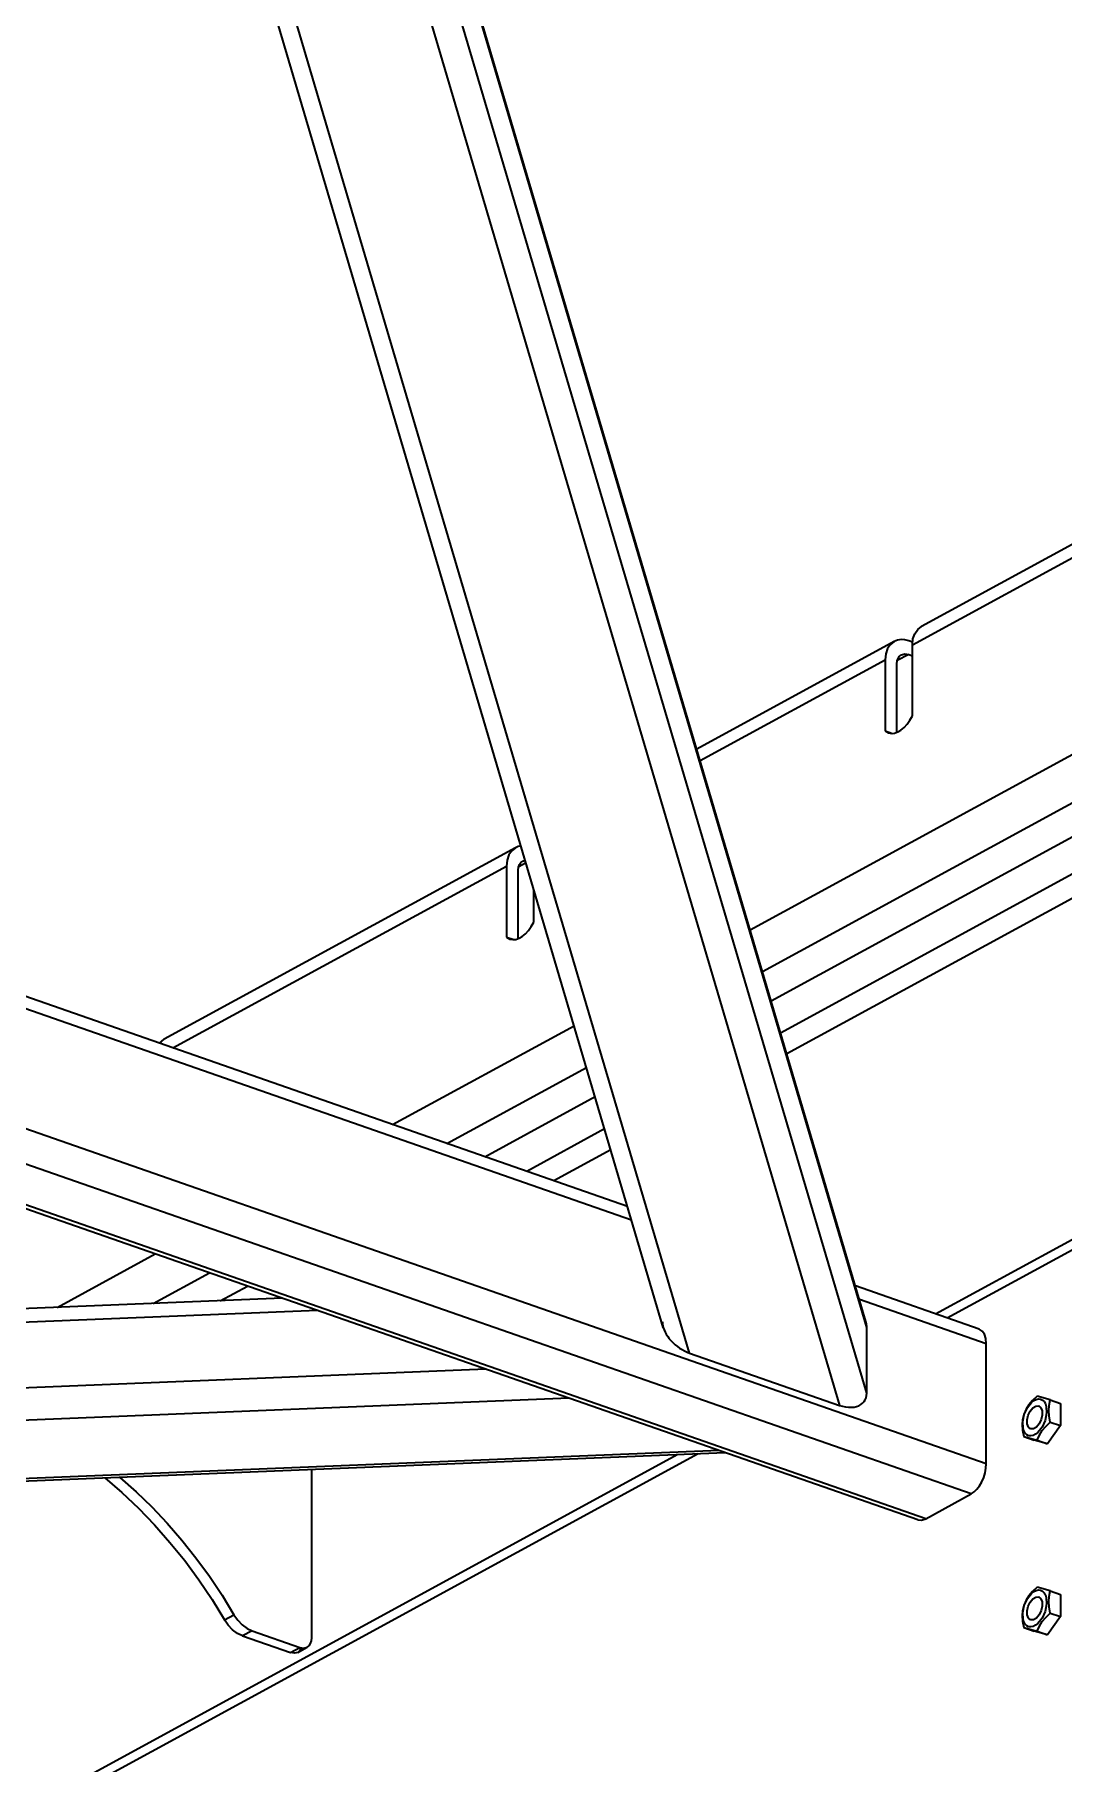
# Model space of a CAD drawing. Header units: millimetres. Extents: x 0 to 594, y 0 to 420.
# Drawn here: x 345.37 to 362.34, y 341.6 to 370.11 of the extents above; entities that cross this region are included whole.
import ezdxf

# ---------------------------------------------------------------- set-up
doc = ezdxf.new("R2010")
doc.units = ezdxf.units.MM

msp = doc.modelspace()

# ---------------------------------------------------------------- linework, layer by layer
at = {"color": 1, "lineweight": 35}
for p, q in [((359.1, 348.789), (349.987, 379.615)), ((359.085, 348.887), (349.999, 379.621)), ((349.273, 379.226), (358.65, 347.506)), ((359.1, 347.709), (349.712, 379.465)), ((356.177, 348.368), (347.363, 378.185)), ((355.742, 348.788), (347.095, 378.04)), ((357.174, 355.349), (383.281, 369.569)), ((357.378, 354.661), (384.176, 369.258)), ((357.52, 354.18), (384.8, 369.04)), ((360.232, 349.014), (392.237, 366.447)), ((392.433, 366.379), (360.427, 348.946)), ((365.8, 363.508), (360.002, 360.35)), ((359.851, 360.047), (365.648, 363.205)), ((361.071, 346.541), (317.288, 361.804)), ((360.821, 346.045), (316.635, 361.448)), ((359.94, 345.619), (315.815, 361.001)), ((360.071, 345.637), (315.886, 361.04)), ((359.553, 360.105), (356.293, 358.33)), ((359.553, 360.105), (359.489, 360.056)), ((359.607, 360.127), (359.553, 360.105)), ((359.665, 360.136), (359.607, 360.127)), ((359.728, 360.132), (359.665, 360.136)), ((359.792, 360.116), (359.728, 360.132)), ((359.853, 360.095), (359.792, 360.116)), ((359.851, 360.047), (359.861, 360.145)), ((359.861, 360.145), (359.891, 360.231)), ((359.891, 360.231), (359.939, 360.301)), ((359.939, 360.301), (360.002, 360.35)), ((359.411, 359.9), (359.401, 359.802)), ((359.441, 359.986), (359.411, 359.9)), ((359.489, 360.056), (359.441, 359.986)), ((359.602, 359.783), (359.617, 359.826)), ((359.792, 359.891), (359.603, 359.788)), ((359.617, 359.826), (359.64, 359.861)), ((359.64, 359.861), (359.672, 359.886)), ((359.672, 359.886), (359.729, 359.901)), ((359.729, 359.901), (359.792, 359.891)), ((359.792, 359.891), (359.851, 359.87)), ((359.851, 358.877), (359.851, 360.047)), ((356.349, 358.14), (359.401, 359.802)), ((359.401, 359.802), (359.401, 358.632)), ((359.597, 359.734), (359.602, 359.783)), ((359.597, 358.607), (359.597, 359.734)), ((359.663, 358.644), (359.715, 358.687)), ((359.715, 358.687), (359.765, 358.742)), ((359.765, 358.742), (359.81, 358.806)), ((359.81, 358.806), (359.851, 358.877)), ((359.401, 358.632), (359.524, 358.589)), ((359.401, 358.632), (359.458, 358.598)), ((359.458, 358.598), (359.506, 358.589)), ((359.506, 358.589), (359.557, 358.594)), ((359.557, 358.594), (359.609, 358.612)), ((359.609, 358.612), (359.663, 358.644)), ((364.235, 357.219), (357.677, 353.647)), ((364.586, 357.011), (357.779, 353.303)), ((355.152, 350.785), (337.962, 356.777)), ((353.306, 356.703), (347.509, 353.545)), ((353.306, 356.703), (353.242, 356.653)), ((353.348, 356.721), (353.306, 356.703)), ((353.394, 356.731), (353.348, 356.721)), ((355.218, 350.562), (337.925, 356.59)), ((347.649, 353.401), (353.154, 356.4)), ((353.165, 356.498), (353.154, 356.4)), ((353.154, 356.4), (353.154, 355.229)), ((353.194, 356.584), (353.165, 356.498)), ((353.242, 356.653), (353.194, 356.584)), ((353.355, 356.381), (353.37, 356.424)), ((353.477, 356.451), (353.356, 356.385)), ((353.37, 356.424), (353.393, 356.458)), ((353.393, 356.458), (353.425, 356.483)), ((353.425, 356.483), (353.464, 356.496)), ((353.35, 356.332), (353.355, 356.381)), ((353.35, 355.204), (353.35, 356.332)), ((353.604, 355.474), (353.604, 356.021)), ((353.416, 355.241), (353.468, 355.284)), ((353.468, 355.284), (353.518, 355.339)), ((353.518, 355.339), (353.563, 355.403)), ((353.563, 355.403), (353.604, 355.474)), ((353.154, 355.229), (353.277, 355.187)), ((353.154, 355.229), (353.211, 355.196)), ((353.211, 355.196), (353.259, 355.187)), ((353.259, 355.187), (353.31, 355.191)), ((353.31, 355.191), (353.362, 355.21)), ((353.362, 355.21), (353.416, 355.241)), ((351.276, 352.136), (354.27, 353.767)), ((347.429, 353.477), (347.466, 353.515)), ((347.466, 353.515), (347.509, 353.545)), ((352.17, 351.825), (354.474, 353.079)), ((352.795, 351.607), (354.616, 352.599)), ((354.773, 352.066), (353.488, 351.365)), ((354.875, 351.722), (353.935, 351.209)), ((345.74, 349.121), (347.361, 350.004)), ((347.325, 349.185), (348.256, 349.692)), ((349.46, 349.272), (289.822, 346.843)), ((348.432, 349.23), (348.88, 349.474)), ((360.953, 348.763), (358.911, 349.475)), ((350.039, 349.07), (289.375, 346.6)), ((361.071, 348.521), (358.977, 349.251)), ((359.045, 348.98), (359.041, 348.988)), ((355.727, 348.885), (355.728, 348.878)), ((355.728, 348.878), (355.728, 348.872)), ((355.728, 348.872), (355.728, 348.865)), ((355.728, 348.865), (355.729, 348.858)), ((355.729, 348.858), (355.729, 348.851)), ((355.729, 348.851), (355.73, 348.844)), ((355.73, 348.844), (355.731, 348.837)), ((355.731, 348.837), (355.732, 348.83)), ((355.732, 348.83), (355.734, 348.823)), ((355.734, 348.823), (355.735, 348.816)), ((355.735, 348.816), (355.737, 348.809)), ((355.737, 348.809), (355.738, 348.802)), ((355.738, 348.802), (355.74, 348.795)), ((355.74, 348.795), (355.742, 348.788)), ((355.742, 348.788), (355.755, 348.751)), ((355.755, 348.751), (355.771, 348.715)), ((355.771, 348.715), (355.791, 348.678)), ((359.049, 348.973), (359.045, 348.98)), ((359.053, 348.966), (359.049, 348.973)), ((359.056, 348.959), (359.053, 348.966)), ((359.06, 348.951), (359.056, 348.959)), ((359.063, 348.944), (359.06, 348.951)), ((359.066, 348.937), (359.063, 348.944)), ((359.07, 348.93), (359.066, 348.937)), ((359.072, 348.922), (359.07, 348.93)), ((359.075, 348.915), (359.072, 348.922)), ((359.078, 348.908), (359.075, 348.915)), ((359.08, 348.901), (359.078, 348.908)), ((359.083, 348.894), (359.08, 348.901)), ((359.085, 348.887), (359.083, 348.894)), ((359.087, 348.879), (359.085, 348.887)), ((359.089, 348.872), (359.087, 348.879)), ((359.091, 348.865), (359.089, 348.872)), ((359.092, 348.858), (359.091, 348.865)), ((359.094, 348.851), (359.092, 348.858)), ((359.095, 348.844), (359.094, 348.851)), ((359.096, 348.837), (359.095, 348.844)), ((359.097, 348.83), (359.096, 348.837)), ((359.098, 348.823), (359.097, 348.83)), ((359.099, 348.816), (359.098, 348.823)), ((359.099, 348.81), (359.099, 348.816)), ((359.099, 348.803), (359.099, 348.81)), ((359.1, 348.796), (359.099, 348.803)), ((359.1, 348.789), (359.1, 348.796)), ((359.1, 347.709), (359.1, 348.789)), ((361.002, 348.732), (360.953, 348.763)), ((361.039, 348.679), (361.002, 348.732)), ((355.791, 348.678), (355.815, 348.642)), ((355.815, 348.642), (355.841, 348.606)), ((355.841, 348.606), (355.871, 348.572)), ((355.871, 348.572), (355.903, 348.539)), ((355.903, 348.539), (355.937, 348.507)), ((355.937, 348.507), (355.974, 348.478)), ((355.974, 348.478), (356.012, 348.451)), ((356.012, 348.451), (356.052, 348.426)), ((356.052, 348.426), (356.093, 348.404)), ((361.063, 348.607), (361.039, 348.679)), ((361.071, 348.521), (361.063, 348.607)), ((361.071, 346.541), (361.071, 348.521)), ((356.093, 348.404), (356.135, 348.384)), ((356.135, 348.384), (356.177, 348.368)), ((356.177, 348.368), (358.65, 347.506)), ((352.813, 348.103), (287.231, 345.432)), ((354.188, 347.624), (286.17, 344.854)), ((359.031, 347.542), (359.055, 347.569)), ((359.055, 347.569), (359.075, 347.599)), ((359.075, 347.599), (359.088, 347.633)), ((359.088, 347.633), (359.097, 347.67)), ((359.097, 347.67), (359.1, 347.709)), ((361.832, 347.585), (361.775, 347.516)), ((361.818, 347.556), (361.856, 347.586)), ((361.908, 347.658), (361.832, 347.585)), ((361.856, 347.586), (361.895, 347.605)), ((361.895, 347.605), (361.933, 347.613)), ((362.127, 347.595), (361.908, 347.658)), ((361.933, 347.613), (361.968, 347.609)), ((361.968, 347.609), (362, 347.594)), ((362, 347.594), (362.027, 347.568)), ((362.027, 347.568), (362.047, 347.531)), ((362.108, 347.506), (362.127, 347.595)), ((362.127, 347.595), (362.297, 347.536)), ((358.65, 347.506), (358.7, 347.491)), ((358.7, 347.491), (358.75, 347.48)), ((358.75, 347.48), (358.799, 347.475)), ((358.799, 347.475), (358.845, 347.474)), ((358.845, 347.474), (358.889, 347.478)), ((358.889, 347.478), (358.93, 347.487)), ((358.93, 347.487), (358.968, 347.501)), ((358.968, 347.501), (359.002, 347.519)), ((359.002, 347.519), (359.031, 347.542)), ((361.69, 347.357), (361.671, 347.268)), ((361.673, 347.238), (361.698, 347.357)), ((361.729, 347.443), (361.69, 347.357)), ((361.698, 347.357), (361.749, 347.469)), ((361.775, 347.516), (361.729, 347.443)), ((361.746, 347.268), (361.762, 347.342)), ((361.749, 347.469), (361.818, 347.556)), ((361.762, 347.342), (361.794, 347.411)), ((361.794, 347.411), (361.838, 347.465)), ((361.838, 347.465), (361.886, 347.495)), ((361.886, 347.495), (361.932, 347.498)), ((361.932, 347.498), (361.935, 347.497)), ((361.935, 347.497), (361.971, 347.468)), ((361.971, 347.468), (361.991, 347.415)), ((361.993, 347.346), (361.975, 347.271)), ((361.991, 347.415), (361.993, 347.346)), ((362.066, 347.378), (362.041, 347.259)), ((362.047, 347.531), (362.061, 347.486)), ((362.061, 347.486), (362.066, 347.378)), ((362.103, 347.422), (362.108, 347.506)), ((362.108, 347.334), (362.103, 347.422)), ((362.127, 347.231), (362.108, 347.334)), ((362.297, 347.536), (362.297, 347.172)), ((361.671, 347.268), (361.665, 347.184)), ((361.665, 347.184), (361.671, 347.096)), ((361.671, 347.096), (361.69, 346.993)), ((361.678, 347.13), (361.673, 347.238)), ((361.691, 347.085), (361.678, 347.13)), ((361.69, 346.993), (361.908, 346.93)), ((361.69, 346.993), (361.86, 346.934)), ((361.712, 347.048), (361.691, 347.085)), ((361.739, 347.022), (361.712, 347.048)), ((361.77, 347.006), (361.739, 347.022)), ((361.748, 347.199), (361.746, 347.268)), ((361.768, 347.147), (361.748, 347.199)), ((361.803, 347.119), (361.768, 347.147)), ((361.806, 347.002), (361.77, 347.006)), ((361.849, 347.119), (361.803, 347.119)), ((361.843, 347.01), (361.806, 347.002)), ((361.882, 347.03), (361.843, 347.01)), ((361.898, 347.148), (361.849, 347.119)), ((361.921, 347.06), (361.882, 347.03)), ((361.942, 347.201), (361.898, 347.148)), ((361.908, 346.93), (361.947, 347.016)), ((361.99, 347.147), (361.921, 347.06)), ((361.975, 347.271), (361.942, 347.201)), ((361.947, 347.016), (361.993, 347.089)), ((362.041, 347.259), (361.99, 347.147)), ((361.993, 347.089), (362.051, 347.159)), ((362.051, 347.159), (362.127, 347.231)), ((362.297, 347.172), (362.078, 346.871)), ((362.127, 347.231), (362.297, 347.172)), ((356.764, 346.726), (284.179, 343.77)), ((356.661, 346.762), (284.259, 343.813)), ((356.319, 346.708), (324.507, 329.381)), ((362.078, 346.871), (361.86, 346.934)), ((361.908, 346.93), (362.078, 346.871)), ((324.312, 329.449), (355.972, 346.694)), ((349.943, 343.67), (349.943, 346.448)), ((361.052, 346.393), (361.066, 346.468)), ((361.066, 346.468), (361.071, 346.541)), ((346.528, 346.309), (346.81, 346.068)), ((346.775, 346.319), (347.043, 346.082)), ((360.917, 346.125), (360.96, 346.181)), ((360.96, 346.181), (360.998, 346.247)), ((360.998, 346.247), (361.029, 346.318)), ((361.029, 346.318), (361.052, 346.393)), ((346.81, 346.068), (347.084, 345.809)), ((347.043, 346.082), (347.304, 345.83)), ((360.071, 345.637), (360.821, 346.045)), ((360.821, 346.045), (360.87, 346.079)), ((360.87, 346.079), (360.917, 346.125)), ((347.084, 345.809), (347.348, 345.535)), ((347.304, 345.83), (347.556, 345.564)), ((347.556, 345.564), (347.799, 345.285)), ((359.94, 345.619), (360.003, 345.613)), ((360.003, 345.613), (360.071, 345.637)), ((347.348, 345.535), (347.603, 345.247)), ((347.799, 345.285), (348.031, 344.993)), ((347.603, 345.247), (347.847, 344.945)), ((347.847, 344.945), (348.079, 344.63)), ((348.031, 344.993), (348.253, 344.689)), ((348.079, 344.63), (348.298, 344.304)), ((348.253, 344.689), (348.462, 344.376)), ((361.832, 344.435), (361.775, 344.366)), ((361.818, 344.406), (361.856, 344.436)), ((361.908, 344.508), (361.832, 344.435)), ((361.856, 344.436), (361.895, 344.455)), ((361.895, 344.455), (361.933, 344.463)), ((362.127, 344.445), (361.908, 344.508)), ((361.933, 344.463), (361.968, 344.459)), ((361.968, 344.459), (362, 344.444)), ((362, 344.444), (362.027, 344.417)), ((362.108, 344.356), (362.127, 344.445)), ((362.127, 344.445), (362.297, 344.386)), ((348.298, 344.304), (348.503, 343.968)), ((348.462, 344.376), (348.659, 344.053)), ((361.69, 344.207), (361.671, 344.117)), ((361.673, 344.088), (361.698, 344.207)), ((361.729, 344.293), (361.69, 344.207)), ((361.698, 344.207), (361.749, 344.319)), ((361.775, 344.366), (361.729, 344.293)), ((361.746, 344.117), (361.762, 344.192)), ((361.749, 344.319), (361.818, 344.406)), ((361.762, 344.192), (361.794, 344.261)), ((361.794, 344.261), (361.838, 344.315)), ((361.838, 344.315), (361.886, 344.345)), ((361.886, 344.345), (361.932, 344.348)), ((361.932, 344.348), (361.935, 344.346)), ((361.935, 344.346), (361.971, 344.318)), ((361.971, 344.318), (361.991, 344.265)), ((361.993, 344.196), (361.975, 344.121)), ((361.991, 344.265), (361.993, 344.196)), ((362.027, 344.417), (362.047, 344.381)), ((362.066, 344.227), (362.041, 344.108)), ((362.047, 344.381), (362.061, 344.336)), ((362.061, 344.336), (362.066, 344.227)), ((362.103, 344.272), (362.108, 344.356)), ((362.108, 344.184), (362.103, 344.272)), ((362.127, 344.081), (362.108, 344.184)), ((362.297, 344.386), (362.297, 344.022)), ((348.503, 343.968), (348.659, 344.053)), ((348.565, 343.879), (348.503, 343.968)), ((348.637, 343.803), (348.565, 343.879)), ((348.659, 344.053), (348.721, 343.964)), ((348.721, 343.964), (348.793, 343.888)), ((348.793, 343.888), (348.874, 343.828)), ((361.671, 344.117), (361.665, 344.033)), ((361.665, 344.033), (361.671, 343.945)), ((361.671, 343.945), (361.69, 343.843)), ((361.678, 343.979), (361.673, 344.088)), ((361.691, 343.934), (361.678, 343.979)), ((361.712, 343.898), (361.691, 343.934)), ((361.739, 343.871), (361.712, 343.898)), ((361.77, 343.856), (361.739, 343.871)), ((361.748, 344.049), (361.746, 344.117)), ((361.768, 343.997), (361.748, 344.049)), ((361.803, 343.969), (361.768, 343.997)), ((361.806, 343.852), (361.77, 343.856)), ((361.849, 343.969), (361.803, 343.969)), ((361.843, 343.86), (361.806, 343.852)), ((361.882, 343.879), (361.843, 343.86)), ((361.898, 343.998), (361.849, 343.969)), ((361.921, 343.91), (361.882, 343.879)), ((361.942, 344.051), (361.898, 343.998)), ((361.908, 343.78), (361.947, 343.866)), ((361.99, 343.997), (361.921, 343.91)), ((361.975, 344.121), (361.942, 344.051)), ((361.947, 343.866), (361.993, 343.939)), ((362.041, 344.108), (361.99, 343.997)), ((361.993, 343.939), (362.051, 344.008)), ((362.051, 344.008), (362.127, 344.081)), ((362.297, 344.022), (362.078, 343.721)), ((362.127, 344.081), (362.297, 344.022)), ((348.717, 343.743), (348.637, 343.803)), ((348.802, 343.703), (348.717, 343.743)), ((348.958, 343.788), (348.802, 343.703)), ((348.802, 343.703), (349.592, 343.428)), ((348.874, 343.828), (348.958, 343.788)), ((348.958, 343.788), (349.748, 343.513)), ((349.9, 343.543), (349.924, 343.578)), ((349.924, 343.578), (349.938, 343.621)), ((349.938, 343.621), (349.943, 343.67)), ((361.69, 343.843), (361.908, 343.78)), ((361.69, 343.843), (361.86, 343.784)), ((362.078, 343.721), (361.86, 343.784)), ((361.908, 343.78), (362.078, 343.721)), ((349.592, 343.428), (349.748, 343.513)), ((349.655, 343.418), (349.592, 343.428)), ((349.712, 343.433), (349.655, 343.418)), ((349.712, 343.433), (349.868, 343.518)), ((349.748, 343.463), (349.712, 343.433)), ((349.748, 343.513), (349.811, 343.503)), ((349.773, 343.506), (349.748, 343.463)), ((349.811, 343.503), (349.868, 343.518)), ((349.868, 343.518), (349.9, 343.543))]:
    msp.add_line(p, q, dxfattribs=at)

doc.saveas('drawing.dxf')
